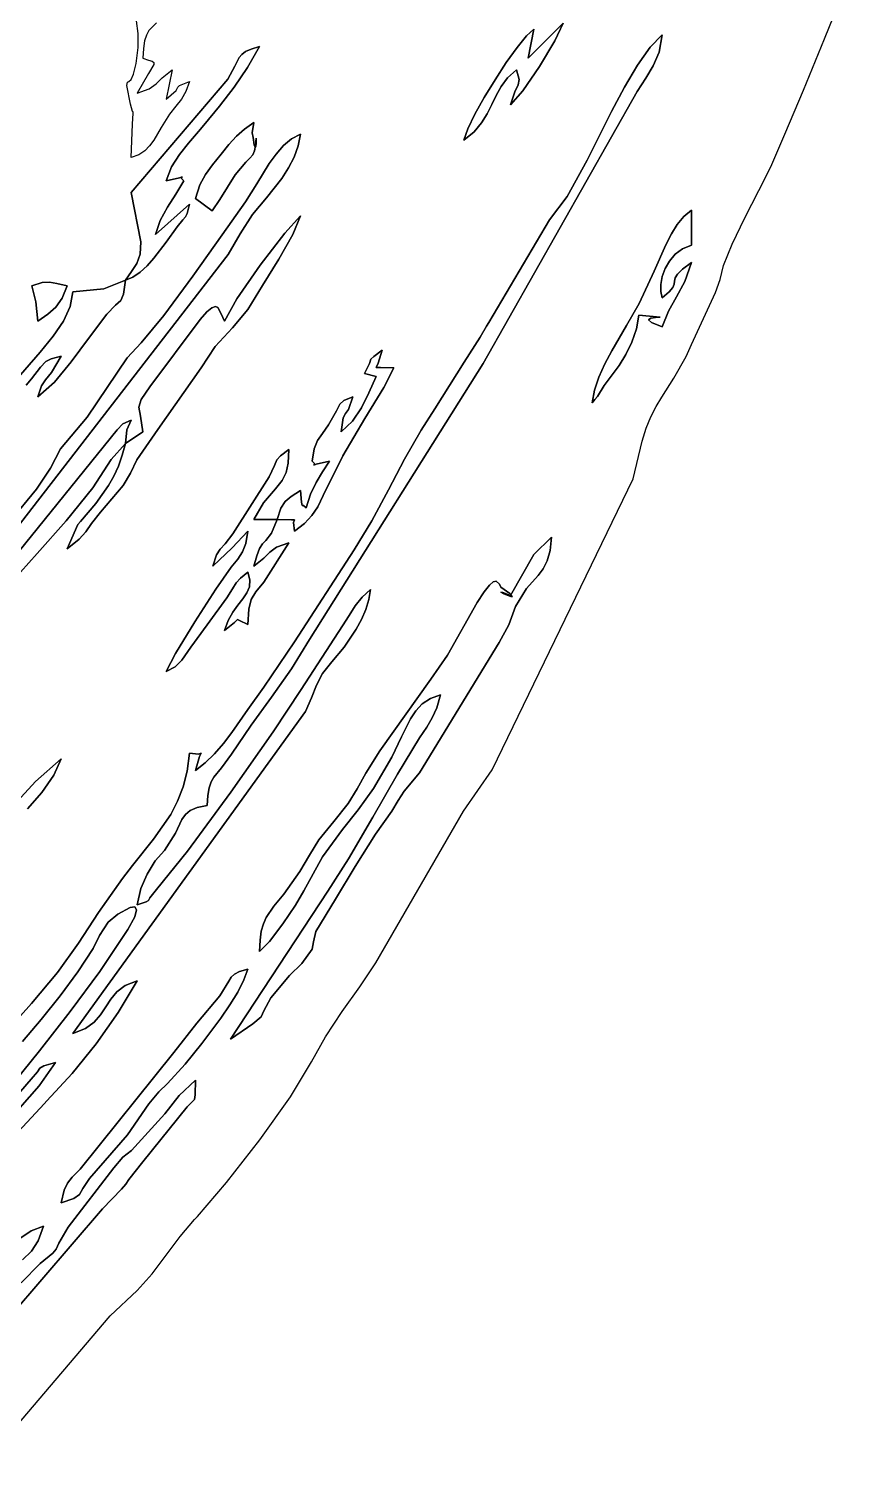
# Model space of a CAD drawing. Extents: x -7.8 to 4, y -2.2 to 5.8.
# Drawn here: x -5.306 to -4.97, y 3.418 to 4.015 of the extents above; entities that cross this region are included whole.
import ezdxf

# ---------------------------------------------------------------- set-up
doc = ezdxf.new("R2010")
doc.units = 0
doc.layers.add('LAYER_1', color=7, linetype='CONTINUOUS')

msp = doc.modelspace()

# ---------------------------------------------------------------- linework, layer by layer
at = {"layer": 'LAYER_1'}
for points in [[(-5.33076, 3.41846), (-5.27235, 3.48705), (-5.26117, 3.49744), (-5.2551, 3.50432), (-5.24934, 3.51191), (-5.24361, 3.51956), (-5.23761, 3.5266), (-5.23644, 3.52782), (-5.22454, 3.5417), (-5.21081, 3.55928), (-5.1982, 3.57698), (-5.18965, 3.59126), (-5.18385, 3.60158), (-5.17697, 3.61189), (-5.16983, 3.62205), (-5.16321, 3.63193), (-5.12724, 3.6942), (-5.11547, 3.71119), (-5.0575, 3.83055), (-5.0538, 3.84603), (-5.0522, 3.85133), (-5.0503, 3.85599), (-5.04815, 3.8602), (-5.04582, 3.86413), (-5.04081, 3.87189), (-5.03577, 3.88071), (-5.03358, 3.88571), (-5.02369, 3.90697), (-5.02181, 3.91233), (-5.02047, 3.91813), (-5.01694, 3.92687), (-5.01163, 3.93767), (-5.00589, 3.94884), (-5.00107, 3.95865), (-4.9952, 3.97204), (-4.98762, 3.99006), (-4.97893, 4.01116), (-4.96976, 4.03379)], [(-5.25327, 4.01776), (-5.25636, 4.01457), (-5.25741, 4.0127), (-5.25817, 4.01033), (-5.25865, 4.00723), (-5.25887, 4.00317), (-5.25655, 4.00245), (-5.25506, 4.00195), (-5.25436, 4.00141), (-5.25441, 4.00056), (-5.25659, 3.99687), (-5.26127, 3.98879), (-5.25624, 3.99061), (-5.25346, 3.99263), (-5.25099, 3.99512), (-5.24689, 3.99837), (-5.24928, 3.98639), (-5.24518, 3.98991), (-5.24454, 3.99127), (-5.24387, 3.99198), (-5.2397, 3.99358), (-5.24117, 3.98952), (-5.24305, 3.98636), (-5.2453, 3.98347), (-5.2479, 3.98022), (-5.25138, 3.97476), (-5.25439, 3.96955), (-5.25609, 3.96724), (-5.2581, 3.96523), (-5.26058, 3.9636), (-5.26366, 3.96243), (-5.26306, 3.97614), (-5.26286, 3.98059), (-5.26283, 3.98122), (-5.26314, 3.98135), (-5.26395, 3.98428), (-5.26548, 3.992), (-5.2652, 3.99338), (-5.26458, 3.99357), (-5.26373, 3.99441), (-5.26273, 3.99665), (-5.26167, 4.00105), (-5.26084, 4.00753), (-5.26083, 4.01328), (-5.26142, 4.01852)], [(-5.30916, 3.61013), (-5.30463, 3.61519), (-5.29391, 3.62792), (-5.28535, 3.64005), (-5.2771, 3.65257), (-5.26726, 3.66648), (-5.26311, 3.67191), (-5.25451, 3.68265), (-5.24745, 3.69285), (-5.24463, 3.69825), (-5.24237, 3.70411), (-5.2407, 3.71063), (-5.2397, 3.718), (-5.23606, 3.71755), (-5.23498, 3.71792), (-5.23567, 3.71653), (-5.2373, 3.71081), (-5.2373, 3.71081), (-5.23324, 3.71396), (-5.22942, 3.71769), (-5.2258, 3.72187), (-5.22233, 3.72639), (-5.2157, 3.73585), (-5.20922, 3.74503), (-5.19667, 3.76363), (-5.17212, 3.80139), (-5.16483, 3.81335), (-5.15807, 3.82602), (-5.15144, 3.83865), (-5.14457, 3.85052), (-5.13893, 3.85926), (-5.1269, 3.87839), (-5.12043, 3.88869), (-5.11776, 3.89321), (-5.11684, 3.89469), (-5.09193, 3.93687), (-5.08469, 3.94641), (-5.07641, 3.96139), (-5.06644, 3.98131), (-5.06115, 3.99132), (-5.05582, 4.00037), (-5.05059, 4.00776), (-5.04559, 4.01275), (-5.0469, 4.0057), (-5.04927, 4.00013), (-5.05238, 3.99506), (-5.05593, 3.98954), (-5.1192, 3.87787), (-5.19048, 3.76463), (-5.19787, 3.75253), (-5.20601, 3.74095), (-5.21437, 3.72944), (-5.22245, 3.71752), (-5.22658, 3.71193), (-5.22969, 3.70815), (-5.23083, 3.70619), (-5.23169, 3.70378), (-5.23225, 3.70063), (-5.23251, 3.69643), (-5.23655, 3.69568), (-5.23939, 3.69446), (-5.24136, 3.6928), (-5.2428, 3.69069), (-5.24546, 3.68519), (-5.25005, 3.67803), (-5.25387, 3.67371), (-5.25706, 3.66826), (-5.25973, 3.66248), (-5.26127, 3.65569), (-5.25758, 3.65694), (-5.25661, 3.65744), (-5.25596, 3.65865), (-5.25322, 3.66202), (-5.24056, 3.67778), (-5.22276, 3.70196), (-5.20536, 3.7267), (-5.19391, 3.7441), (-5.17689, 3.77022), (-5.17421, 3.77447), (-5.17167, 3.77842), (-5.16887, 3.78198), (-5.16541, 3.7851), (-5.16608, 3.78104), (-5.16735, 3.77693), (-5.16912, 3.77284), (-5.17126, 3.76885), (-5.17621, 3.76148), (-5.18133, 3.75548), (-5.18511, 3.75064), (-5.18759, 3.74581), (-5.18963, 3.74072), (-5.19213, 3.73513), (-5.28763, 3.60297), (-5.28248, 3.60497), (-5.27885, 3.60759), (-5.27622, 3.61061), (-5.27413, 3.61384), (-5.27207, 3.61706), (-5.26957, 3.62006), (-5.26613, 3.62262), (-5.26127, 3.62454), (-5.26898, 3.61153), (-5.27804, 3.59872), (-5.28796, 3.58649), (-5.29824, 3.57525), (-5.29945, 3.57406), (-5.30994, 3.56269)], [(-5.31333, 3.81319), (-5.3025, 3.82633), (-5.29678, 3.83498), (-5.2927, 3.84289), (-5.28178, 3.85593), (-5.26533, 3.88022), (-5.2595, 3.88637), (-5.25029, 3.89764), (-5.23839, 3.9138), (-5.22636, 3.93071), (-5.21673, 3.94425), (-5.21204, 3.95163), (-5.20694, 3.95993), (-5.20413, 3.96385), (-5.20109, 3.96732), (-5.19778, 3.97011), (-5.19417, 3.97201), (-5.19504, 3.96724), (-5.19674, 3.96261), (-5.19907, 3.95814), (-5.20185, 3.95385), (-5.20807, 3.94593), (-5.21391, 3.93904), (-5.21887, 3.93108), (-5.22385, 3.92262), (-5.34513, 3.76592)], [(-5.31362, 3.86804), (-5.30099, 3.88257), (-5.2957, 3.88911), (-5.29151, 3.89533), (-5.28871, 3.90135), (-5.28763, 3.90731), (-5.27488, 3.9085), (-5.26606, 3.9121), (-5.26606, 3.9121), (-5.2668, 3.90636), (-5.26798, 3.90372), (-5.27009, 3.90178), (-5.27361, 3.89809), (-5.28122, 3.8882), (-5.28828, 3.87862), (-5.2951, 3.8703), (-5.302, 3.86418), (-5.30045, 3.86875), (-5.29883, 3.87114), (-5.29641, 3.87424), (-5.29242, 3.88095), (-5.2965, 3.87983), (-5.29874, 3.87868), (-5.30087, 3.87632), (-5.30463, 3.8716), (-5.30682, 3.869)], [(-5.35086, 3.75008), (-5.26938, 3.85072), (-5.26713, 3.85319), (-5.26366, 3.85459), (-5.26546, 3.85063), (-5.26606, 3.845), (-5.26606, 3.845), (-5.27187, 3.83846), (-5.27948, 3.82684), (-5.29041, 3.81333), (-5.30222, 3.79987), (-5.3125, 3.7884)], [(-5.31182, 3.69666), (-5.30301, 3.7063), (-5.29242, 3.7156), (-5.29541, 3.70894), (-5.30037, 3.70183), (-5.30618, 3.69507)], [(-5.3145, 3.57953), (-5.30135, 3.59576), (-5.28867, 3.61189), (-5.27654, 3.62836), (-5.26504, 3.64564), (-5.26223, 3.65075), (-5.26145, 3.65368), (-5.26221, 3.65485), (-5.26406, 3.65466), (-5.26917, 3.65187), (-5.27306, 3.64859), (-5.27664, 3.64314), (-5.27928, 3.63776), (-5.28555, 3.62821), (-5.29282, 3.61835), (-5.30058, 3.60866), (-5.30828, 3.59967)], [(-5.30937, 3.57246), (-5.30149, 3.58139), (-5.29481, 3.59099), (-5.29948, 3.58966), (-5.30118, 3.58872), (-5.30218, 3.58722), (-5.30478, 3.58419), (-5.32595, 3.55982)], [(-5.3088, 3.50059), (-5.30101, 3.50852), (-5.29589, 3.51278), (-5.29441, 3.51445), (-5.29339, 3.51689), (-5.28961, 3.52348), (-5.27081, 3.54782), (-5.2671, 3.55222), (-5.26348, 3.55487), (-5.24983, 3.56997), (-5.24394, 3.57742), (-5.2373, 3.5838), (-5.23739, 3.57775), (-5.23762, 3.57578), (-5.23852, 3.57506), (-5.24063, 3.57275), (-5.25891, 3.5503), (-5.2646, 3.54292), (-5.2658, 3.54111), (-5.26769, 3.53904), (-5.27546, 3.5309), (-5.32536, 3.47296)], [(-5.30894, 3.51905), (-5.30469, 3.52191), (-5.29961, 3.52389), (-5.30181, 3.51787), (-5.30465, 3.51364), (-5.3083, 3.51008)]]:
    msp.add_lwpolyline(points, dxfattribs=at)
for points in [[(-5.10071, 4.00317), (-5.09352, 4.01035), (-5.08633, 4.01754), (-5.08973, 4.01032), (-5.09605, 3.99981), (-5.10289, 3.98978), (-5.1079, 3.984), (-5.10614, 3.98939), (-5.10474, 3.9922), (-5.10431, 3.9945), (-5.1055, 3.99837), (-5.10911, 3.99514), (-5.11177, 3.99164), (-5.11383, 3.98795), (-5.11564, 3.98417), (-5.11752, 3.98035), (-5.11983, 3.97661), (-5.12289, 3.973), (-5.12707, 3.96962), (-5.12546, 3.97414), (-5.12254, 3.98016), (-5.11868, 3.98709), (-5.11426, 3.99436), (-5.10964, 4.00137), (-5.1052, 4.00757), (-5.1013, 4.01235), (-5.09831, 4.01515), (-5.10071, 4.00317)], [(-5.26606, 3.9121), (-5.26351, 3.91562), (-5.26132, 3.91893), (-5.25992, 3.92277), (-5.25973, 3.92787), (-5.26366, 3.94805), (-5.22393, 3.99459), (-5.22105, 3.9999), (-5.21934, 4.00343), (-5.21826, 4.00474), (-5.21668, 4.00588), (-5.21433, 4.00692), (-5.21094, 4.00796), (-5.21594, 3.99933), (-5.22143, 3.99124), (-5.22739, 3.98345), (-5.23381, 3.97571), (-5.236, 3.97311), (-5.24009, 3.96838), (-5.24389, 3.96363), (-5.24706, 3.95856), (-5.24928, 3.95284), (-5.24381, 3.95415), (-5.24277, 3.95447), (-5.2432, 3.95399), (-5.24209, 3.95284), (-5.24531, 3.94743), (-5.24874, 3.94202), (-5.25173, 3.93652), (-5.25363, 3.93081), (-5.2397, 3.94326), (-5.24072, 3.93948), (-5.24134, 3.93805), (-5.24241, 3.93689), (-5.24478, 3.93396), (-5.24925, 3.9277), (-5.25437, 3.92106), (-5.25713, 3.91802), (-5.26, 3.9154), (-5.26299, 3.91337), (-5.26606, 3.9121)], [(-5.2373, 3.94565), (-5.23551, 3.95125), (-5.23317, 3.95553), (-5.23026, 3.95943), (-5.22676, 3.96386), (-5.22357, 3.96781), (-5.22044, 3.97113), (-5.21711, 3.97406), (-5.21334, 3.97681), (-5.21397, 3.97259), (-5.21361, 3.97062), (-5.21311, 3.96759), (-5.21274, 3.96663), (-5.21248, 3.96708), (-5.21234, 3.96829), (-5.21234, 3.97031), (-5.21267, 3.96736), (-5.21302, 3.9652), (-5.21378, 3.96357), (-5.21495, 3.96213), (-5.21654, 3.96052), (-5.22102, 3.95536), (-5.22732, 3.94526), (-5.2304, 3.94051), (-5.2373, 3.94565)], [(-5.26606, 3.845), (-5.25887, 3.8498), (-5.25985, 3.85631), (-5.2605, 3.85994), (-5.2596, 3.86313), (-5.25595, 3.86836), (-5.23528, 3.896), (-5.23258, 3.89913), (-5.23056, 3.9008), (-5.22909, 3.90128), (-5.22804, 3.90083), (-5.22665, 3.89827), (-5.22532, 3.89533), (-5.22034, 3.90439), (-5.21074, 3.91822), (-5.20064, 3.9314), (-5.19417, 3.93846), (-5.19733, 3.93078), (-5.20304, 3.92067), (-5.20969, 3.90987), (-5.21574, 3.90012), (-5.2221, 3.8925), (-5.22919, 3.88481), (-5.23489, 3.87614), (-5.2527, 3.85081), (-5.2613, 3.83841), (-5.26401, 3.83285), (-5.26695, 3.82779), (-5.27626, 3.81686), (-5.27999, 3.81222), (-5.28226, 3.80886), (-5.28496, 3.80575), (-5.29002, 3.80187), (-5.28556, 3.81179), (-5.28443, 3.81305), (-5.27823, 3.82044), (-5.273, 3.82782), (-5.27079, 3.8317), (-5.26888, 3.83581), (-5.2673, 3.84022), (-5.26606, 3.845)], [(-5.07435, 3.86178), (-5.07343, 3.86693), (-5.07164, 3.87228), (-5.06921, 3.87773), (-5.06635, 3.88316), (-5.06026, 3.89352), (-5.05514, 3.90248), (-5.04891, 3.91579), (-5.04412, 3.92664), (-5.04185, 3.93113), (-5.03945, 3.935), (-5.03676, 3.93824), (-5.03361, 3.94086), (-5.03361, 3.92648), (-5.03725, 3.92498), (-5.04027, 3.92274), (-5.04267, 3.91996), (-5.04445, 3.91683), (-5.04564, 3.91356), (-5.04622, 3.91034), (-5.0462, 3.90739), (-5.04559, 3.90491), (-5.04276, 3.90726), (-5.04131, 3.90904), (-5.04074, 3.91045), (-5.04056, 3.9117), (-5.04025, 3.913), (-5.03932, 3.91456), (-5.03728, 3.91659), (-5.03361, 3.91929), (-5.0363, 3.91151), (-5.03969, 3.90522), (-5.04304, 3.89938), (-5.04559, 3.89293), (-5.05003, 3.8947), (-5.05118, 3.89582), (-5.05022, 3.89644), (-5.04833, 3.89673), (-5.0465, 3.89694), (-5.05518, 3.89772), (-5.05618, 3.89206), (-5.05805, 3.88667), (-5.06052, 3.88164), (-5.06331, 3.8771), (-5.06948, 3.86889), (-5.07219, 3.86441), (-5.07326, 3.86308), (-5.07435, 3.86178)], [(-5.302, 3.89533), (-5.30277, 3.90314), (-5.3044, 3.90971), (-5.30021, 3.91107), (-5.29723, 3.91133), (-5.29424, 3.91077), (-5.29002, 3.90971), (-5.29194, 3.90472), (-5.29456, 3.90108), (-5.29791, 3.89816), (-5.302, 3.89533)], [(-5.20375, 3.81385), (-5.20223, 3.81847), (-5.20046, 3.82126), (-5.19795, 3.82334), (-5.19417, 3.82583), (-5.19375, 3.82095), (-5.19348, 3.81963), (-5.19296, 3.81961), (-5.19177, 3.81865), (-5.19002, 3.82431), (-5.18777, 3.8291), (-5.18512, 3.83345), (-5.18219, 3.83782), (-5.18767, 3.83652), (-5.1887, 3.83619), (-5.18828, 3.83667), (-5.18937, 3.83782), (-5.18855, 3.84286), (-5.18713, 3.84626), (-5.18515, 3.84915), (-5.18265, 3.85266), (-5.17931, 3.85841), (-5.17793, 3.86125), (-5.1764, 3.86267), (-5.1726, 3.86418), (-5.17446, 3.85896), (-5.17573, 3.85741), (-5.17663, 3.85565), (-5.17739, 3.8498), (-5.17279, 3.85424), (-5.16915, 3.85969), (-5.16605, 3.86588), (-5.16302, 3.87256), (-5.16781, 3.87376), (-5.16587, 3.87794), (-5.16524, 3.87965), (-5.16409, 3.88082), (-5.16062, 3.88335), (-5.16228, 3.87799), (-5.16302, 3.87622), (-5.16135, 3.87622), (-5.15583, 3.87616), (-5.15989, 3.86804), (-5.16768, 3.85538), (-5.1768, 3.84), (-5.18485, 3.8237), (-5.18704, 3.81912), (-5.1895, 3.81546), (-5.19256, 3.81226), (-5.19656, 3.80906), (-5.19708, 3.81267), (-5.19654, 3.81374), (-5.1978, 3.81367), (-5.20375, 3.81385)], [(-5.20375, 3.81385), (-5.20603, 3.80819), (-5.20844, 3.8053), (-5.20968, 3.80387), (-5.21091, 3.8019), (-5.21213, 3.79897), (-5.21334, 3.79468), (-5.20924, 3.79793), (-5.20677, 3.80043), (-5.20398, 3.80245), (-5.19896, 3.80427), (-5.20925, 3.7882), (-5.21243, 3.78422), (-5.21435, 3.78108), (-5.21535, 3.77712), (-5.21574, 3.77072), (-5.21913, 3.77246), (-5.22003, 3.77286), (-5.22118, 3.77159), (-5.22532, 3.76832), (-5.22382, 3.77244), (-5.22192, 3.77585), (-5.21985, 3.77875), (-5.21787, 3.78133), (-5.21622, 3.78378), (-5.21515, 3.78629), (-5.21491, 3.78906), (-5.21574, 3.79229), (-5.21878, 3.78984), (-5.22051, 3.78785), (-5.222, 3.78544), (-5.22435, 3.78173), (-5.23249, 3.7707), (-5.23917, 3.76141), (-5.24287, 3.75611), (-5.24557, 3.75333), (-5.24928, 3.75155), (-5.24546, 3.75893), (-5.23756, 3.77181), (-5.22884, 3.78524), (-5.22256, 3.79431), (-5.21994, 3.79763), (-5.21794, 3.80056), (-5.21654, 3.80405), (-5.21574, 3.80906), (-5.22214, 3.80223), (-5.23011, 3.79468), (-5.22857, 3.79934), (-5.22706, 3.80166), (-5.22503, 3.80383), (-5.2219, 3.80803), (-5.20694, 3.83142), (-5.20482, 3.83598), (-5.20384, 3.8383), (-5.20241, 3.83998), (-5.19896, 3.84261), (-5.19926, 3.83703), (-5.20005, 3.83313), (-5.20165, 3.82992), (-5.20435, 3.82643), (-5.20937, 3.82075), (-5.21334, 3.81385), (-5.20375, 3.81385)], [(-5.0983, 3.79946), (-5.09113, 3.80667), (-5.09164, 3.80118), (-5.09282, 3.79697), (-5.09452, 3.79366), (-5.0966, 3.79091), (-5.1013, 3.78561), (-5.1058, 3.7782), (-5.10866, 3.7707), (-5.11261, 3.76345), (-5.14532, 3.70989), (-5.15163, 3.70236), (-5.15408, 3.69859), (-5.15666, 3.69419), (-5.16335, 3.68478), (-5.17163, 3.6715), (-5.17978, 3.65807), (-5.18778, 3.64477), (-5.18876, 3.64051), (-5.18929, 3.63752), (-5.19361, 3.63169), (-5.1987, 3.62671), (-5.20635, 3.61755), (-5.20919, 3.61228), (-5.21036, 3.60974), (-5.21368, 3.60687), (-5.22293, 3.60058), (-5.18296, 3.66126), (-5.17439, 3.67459), (-5.16444, 3.69174), (-5.15434, 3.70939), (-5.14528, 3.72423), (-5.14233, 3.72866), (-5.14004, 3.73247), (-5.1382, 3.73659), (-5.13666, 3.74196), (-5.1408, 3.74038), (-5.14412, 3.73815), (-5.1468, 3.73536), (-5.14901, 3.73211), (-5.15272, 3.72461), (-5.15661, 3.71639), (-5.16421, 3.70341), (-5.17048, 3.69476), (-5.17695, 3.68668), (-5.18512, 3.67541), (-5.19274, 3.66146), (-5.19617, 3.65563), (-5.20142, 3.6479), (-5.20689, 3.64071), (-5.21094, 3.63652), (-5.21077, 3.64116), (-5.21024, 3.64491), (-5.2094, 3.64798), (-5.20825, 3.65057), (-5.20512, 3.65511), (-5.20103, 3.66016), (-5.19445, 3.6694), (-5.19041, 3.67617), (-5.18655, 3.68238), (-5.18051, 3.68996), (-5.17458, 3.69733), (-5.17091, 3.70326), (-5.1673, 3.70979), (-5.16158, 3.71896), (-5.14058, 3.74828), (-5.13376, 3.75823), (-5.12155, 3.77979), (-5.11876, 3.78424), (-5.11659, 3.78695), (-5.11497, 3.78827), (-5.1138, 3.78854), (-5.11246, 3.78732), (-5.11186, 3.78608), (-5.10819, 3.78346), (-5.10711, 3.78232), (-5.10777, 3.78224), (-5.10934, 3.78278), (-5.11098, 3.78353), (-5.11184, 3.78405), (-5.11109, 3.78391), (-5.1079, 3.7827), (-5.0983, 3.79946)], [(-5.29242, 3.53348), (-5.29112, 3.53859), (-5.28987, 3.54154), (-5.28796, 3.54391), (-5.28466, 3.54729), (-5.2462, 3.5951), (-5.23674, 3.60721), (-5.22728, 3.61838), (-5.22363, 3.62435), (-5.22258, 3.62607), (-5.22129, 3.62729), (-5.21919, 3.62829), (-5.21574, 3.62933), (-5.21736, 3.62491), (-5.2199, 3.61994), (-5.22312, 3.61465), (-5.2268, 3.60922), (-5.23461, 3.59883), (-5.2415, 3.59039), (-5.24876, 3.58236), (-5.25234, 3.57903), (-5.25642, 3.57411), (-5.26515, 3.56133), (-5.28083, 3.54346), (-5.28355, 3.53925), (-5.28494, 3.53678), (-5.28717, 3.53516), (-5.29242, 3.53348)]]:
    msp.add_lwpolyline(points, close=True, dxfattribs=at)
at = {"layer": 'LAYER_1', "color": 7}
for points in [[(-5.10071, 4.00317), (-5.09831, 4.01515), (-5.1013, 4.01235), (-5.1052, 4.00757), (-5.10964, 4.00137), (-5.11426, 3.99436), (-5.11868, 3.98709), (-5.12254, 3.98016), (-5.12546, 3.97414), (-5.12707, 3.96962), (-5.12289, 3.973), (-5.11983, 3.97661), (-5.11752, 3.98035), (-5.11564, 3.98417), (-5.11383, 3.98795), (-5.11177, 3.99164), (-5.10911, 3.99514), (-5.1055, 3.99837), (-5.10431, 3.9945), (-5.10474, 3.9922), (-5.10614, 3.98939), (-5.1079, 3.984), (-5.10289, 3.98978), (-5.09605, 3.99981), (-5.08973, 4.01032), (-5.08633, 4.01754), (-5.09352, 4.01035), (-5.10071, 4.00317)], [(-5.26606, 3.9121), (-5.26299, 3.91337), (-5.26, 3.9154), (-5.25713, 3.91802), (-5.25437, 3.92106), (-5.24925, 3.9277), (-5.24478, 3.93396), (-5.24241, 3.93689), (-5.24134, 3.93805), (-5.24072, 3.93948), (-5.2397, 3.94326), (-5.25363, 3.93081), (-5.25173, 3.93652), (-5.24874, 3.94202), (-5.24531, 3.94743), (-5.24209, 3.95284), (-5.2432, 3.95399), (-5.24277, 3.95447), (-5.24381, 3.95415), (-5.24928, 3.95284), (-5.24706, 3.95856), (-5.24389, 3.96363), (-5.24009, 3.96838), (-5.236, 3.97311), (-5.23381, 3.97571), (-5.22739, 3.98345), (-5.22143, 3.99124), (-5.21594, 3.99933), (-5.21094, 4.00796), (-5.21433, 4.00692), (-5.21668, 4.00588), (-5.21826, 4.00474), (-5.21934, 4.00343), (-5.22105, 3.9999), (-5.22393, 3.99459), (-5.26366, 3.94805), (-5.25973, 3.92787), (-5.25992, 3.92277), (-5.26132, 3.91893), (-5.26351, 3.91562), (-5.26606, 3.9121)], [(-5.2373, 3.94565), (-5.2304, 3.94051), (-5.22732, 3.94526), (-5.22102, 3.95536), (-5.21654, 3.96052), (-5.21495, 3.96213), (-5.21378, 3.96357), (-5.21302, 3.9652), (-5.21267, 3.96736), (-5.21234, 3.97031), (-5.21234, 3.96829), (-5.21248, 3.96708), (-5.21274, 3.96663), (-5.21311, 3.96759), (-5.21361, 3.97062), (-5.21397, 3.97259), (-5.21334, 3.97681), (-5.21711, 3.97406), (-5.22044, 3.97113), (-5.22357, 3.96781), (-5.22676, 3.96386), (-5.23026, 3.95943), (-5.23317, 3.95553), (-5.23551, 3.95125), (-5.2373, 3.94565)], [(-5.26606, 3.845), (-5.2673, 3.84022), (-5.26888, 3.83581), (-5.27079, 3.8317), (-5.273, 3.82782), (-5.27823, 3.82044), (-5.28443, 3.81305), (-5.28556, 3.81179), (-5.29002, 3.80187), (-5.28496, 3.80575), (-5.28226, 3.80886), (-5.27999, 3.81222), (-5.27626, 3.81686), (-5.26695, 3.82779), (-5.26401, 3.83285), (-5.2613, 3.83841), (-5.2527, 3.85081), (-5.23489, 3.87614), (-5.22919, 3.88481), (-5.2221, 3.8925), (-5.21574, 3.90012), (-5.20969, 3.90987), (-5.20304, 3.92067), (-5.19733, 3.93078), (-5.19417, 3.93846), (-5.20064, 3.9314), (-5.21074, 3.91822), (-5.22034, 3.90439), (-5.22532, 3.89533), (-5.22665, 3.89827), (-5.22804, 3.90083), (-5.22909, 3.90128), (-5.23056, 3.9008), (-5.23258, 3.89913), (-5.23528, 3.896), (-5.25595, 3.86836), (-5.2596, 3.86313), (-5.2605, 3.85994), (-5.25985, 3.85631), (-5.25887, 3.8498), (-5.26606, 3.845)], [(-5.07435, 3.86178), (-5.07326, 3.86308), (-5.07219, 3.86441), (-5.06948, 3.86889), (-5.06331, 3.8771), (-5.06052, 3.88164), (-5.05805, 3.88667), (-5.05618, 3.89206), (-5.05518, 3.89772), (-5.0465, 3.89694), (-5.04833, 3.89673), (-5.05022, 3.89644), (-5.05118, 3.89582), (-5.05003, 3.8947), (-5.04559, 3.89293), (-5.04304, 3.89938), (-5.03969, 3.90522), (-5.0363, 3.91151), (-5.03361, 3.91929), (-5.03728, 3.91659), (-5.03932, 3.91456), (-5.04025, 3.913), (-5.04056, 3.9117), (-5.04074, 3.91045), (-5.04131, 3.90904), (-5.04276, 3.90726), (-5.04559, 3.90491), (-5.0462, 3.90739), (-5.04622, 3.91034), (-5.04564, 3.91356), (-5.04445, 3.91683), (-5.04267, 3.91996), (-5.04027, 3.92274), (-5.03725, 3.92498), (-5.03361, 3.92648), (-5.03361, 3.94086), (-5.03676, 3.93824), (-5.03945, 3.935), (-5.04185, 3.93113), (-5.04412, 3.92664), (-5.04891, 3.91579), (-5.05514, 3.90248), (-5.06026, 3.89352), (-5.06635, 3.88316), (-5.06921, 3.87773), (-5.07164, 3.87228), (-5.07343, 3.86693), (-5.07435, 3.86178)], [(-5.3044, 3.90971), (-5.30277, 3.90314), (-5.302, 3.89533), (-5.29791, 3.89816), (-5.29456, 3.90108), (-5.29194, 3.90472), (-5.29002, 3.90971), (-5.29424, 3.91077), (-5.29723, 3.91133), (-5.30021, 3.91107), (-5.3044, 3.90971)], [(-5.20375, 3.81385), (-5.1978, 3.81367), (-5.19654, 3.81374), (-5.19708, 3.81267), (-5.19656, 3.80906), (-5.19256, 3.81226), (-5.1895, 3.81546), (-5.18704, 3.81912), (-5.18485, 3.8237), (-5.1768, 3.84), (-5.16768, 3.85538), (-5.15989, 3.86804), (-5.15583, 3.87616), (-5.16135, 3.87622), (-5.16302, 3.87622), (-5.16228, 3.87799), (-5.16062, 3.88335), (-5.16409, 3.88082), (-5.16524, 3.87965), (-5.16587, 3.87794), (-5.16781, 3.87376), (-5.16302, 3.87256), (-5.16605, 3.86588), (-5.16915, 3.85969), (-5.17279, 3.85424), (-5.17739, 3.8498), (-5.17663, 3.85565), (-5.17573, 3.85741), (-5.17446, 3.85896), (-5.1726, 3.86418), (-5.1764, 3.86267), (-5.17793, 3.86125), (-5.17931, 3.85841), (-5.18265, 3.85266), (-5.18515, 3.84915), (-5.18713, 3.84626), (-5.18855, 3.84286), (-5.18937, 3.83782), (-5.18828, 3.83667), (-5.1887, 3.83619), (-5.18767, 3.83652), (-5.18219, 3.83782), (-5.18512, 3.83345), (-5.18777, 3.8291), (-5.19002, 3.82431), (-5.19177, 3.81865), (-5.19296, 3.81961), (-5.19348, 3.81963), (-5.19375, 3.82095), (-5.19417, 3.82583), (-5.19795, 3.82334), (-5.20046, 3.82126), (-5.20223, 3.81847), (-5.20375, 3.81385)], [(-5.20375, 3.81385), (-5.21334, 3.81385), (-5.20937, 3.82075), (-5.20435, 3.82643), (-5.20165, 3.82992), (-5.20005, 3.83313), (-5.19926, 3.83703), (-5.19896, 3.84261), (-5.20241, 3.83998), (-5.20384, 3.8383), (-5.20482, 3.83598), (-5.20694, 3.83142), (-5.2219, 3.80803), (-5.22503, 3.80383), (-5.22706, 3.80166), (-5.22857, 3.79934), (-5.23011, 3.79468), (-5.22214, 3.80223), (-5.21574, 3.80906), (-5.21654, 3.80405), (-5.21794, 3.80056), (-5.21994, 3.79763), (-5.22256, 3.79431), (-5.22884, 3.78524), (-5.23756, 3.77181), (-5.24546, 3.75893), (-5.24928, 3.75155), (-5.24557, 3.75333), (-5.24287, 3.75611), (-5.23917, 3.76141), (-5.23249, 3.7707), (-5.22435, 3.78173), (-5.222, 3.78544), (-5.22051, 3.78785), (-5.21878, 3.78984), (-5.21574, 3.79229), (-5.21491, 3.78906), (-5.21515, 3.78629), (-5.21622, 3.78378), (-5.21787, 3.78133), (-5.21985, 3.77875), (-5.22192, 3.77585), (-5.22382, 3.77244), (-5.22532, 3.76832), (-5.22118, 3.77159), (-5.22003, 3.77286), (-5.21913, 3.77246), (-5.21574, 3.77072), (-5.21535, 3.77712), (-5.21435, 3.78108), (-5.21243, 3.78422), (-5.20925, 3.7882), (-5.19896, 3.80427), (-5.20398, 3.80245), (-5.20677, 3.80043), (-5.20924, 3.79793), (-5.21334, 3.79468), (-5.21213, 3.79897), (-5.21091, 3.8019), (-5.20968, 3.80387), (-5.20844, 3.8053), (-5.20603, 3.80819), (-5.20375, 3.81385)], [(-5.1079, 3.7827), (-5.11109, 3.78391), (-5.11184, 3.78405), (-5.11098, 3.78353), (-5.10934, 3.78278), (-5.10777, 3.78224), (-5.10711, 3.78232), (-5.10819, 3.78346), (-5.11186, 3.78608), (-5.11246, 3.78732), (-5.1138, 3.78854), (-5.11497, 3.78827), (-5.11659, 3.78695), (-5.11876, 3.78424), (-5.12155, 3.77979), (-5.13376, 3.75823), (-5.14058, 3.74828), (-5.16158, 3.71896), (-5.1673, 3.70979), (-5.17091, 3.70326), (-5.17458, 3.69733), (-5.18051, 3.68996), (-5.18655, 3.68238), (-5.19041, 3.67617), (-5.19445, 3.6694), (-5.20103, 3.66016), (-5.20512, 3.65511), (-5.20825, 3.65057), (-5.2094, 3.64798), (-5.21024, 3.64491), (-5.21077, 3.64116), (-5.21094, 3.63652), (-5.20689, 3.64071), (-5.20142, 3.6479), (-5.19617, 3.65563), (-5.19274, 3.66146), (-5.18512, 3.67541), (-5.17695, 3.68668), (-5.17048, 3.69476), (-5.16421, 3.70341), (-5.15661, 3.71639), (-5.15272, 3.72461), (-5.14901, 3.73211), (-5.1468, 3.73536), (-5.14412, 3.73815), (-5.1408, 3.74038), (-5.13666, 3.74196), (-5.1382, 3.73659), (-5.14004, 3.73247), (-5.14233, 3.72866), (-5.14528, 3.72423), (-5.15434, 3.70939), (-5.16444, 3.69174), (-5.17439, 3.67459), (-5.18296, 3.66126), (-5.22293, 3.60058), (-5.21368, 3.60687), (-5.21036, 3.60974), (-5.20919, 3.61228), (-5.20635, 3.61755), (-5.1987, 3.62671), (-5.19361, 3.63169), (-5.18929, 3.63752), (-5.18876, 3.64051), (-5.18778, 3.64477), (-5.17978, 3.65807), (-5.17163, 3.6715), (-5.16335, 3.68478), (-5.15666, 3.69419), (-5.15408, 3.69859), (-5.15163, 3.70236), (-5.14532, 3.70989), (-5.11261, 3.76345), (-5.10866, 3.7707), (-5.1058, 3.7782), (-5.1013, 3.78561), (-5.0966, 3.79091), (-5.09452, 3.79366), (-5.09282, 3.79697), (-5.09164, 3.80118), (-5.09113, 3.80667), (-5.0983, 3.79946), (-5.1079, 3.7827)], [(-5.29242, 3.53348), (-5.28717, 3.53516), (-5.28494, 3.53678), (-5.28355, 3.53925), (-5.28083, 3.54346), (-5.26515, 3.56133), (-5.25642, 3.57411), (-5.25234, 3.57903), (-5.24876, 3.58236), (-5.2415, 3.59039), (-5.23461, 3.59883), (-5.2268, 3.60922), (-5.22312, 3.61465), (-5.2199, 3.61994), (-5.21736, 3.62491), (-5.21574, 3.62933), (-5.21919, 3.62829), (-5.22129, 3.62729), (-5.22258, 3.62607), (-5.22363, 3.62435), (-5.22728, 3.61838), (-5.23674, 3.60721), (-5.2462, 3.5951), (-5.28466, 3.54729), (-5.28796, 3.54391), (-5.28987, 3.54154), (-5.29112, 3.53859), (-5.29242, 3.53348)]]:
    msp.add_lwpolyline(points, close=True, dxfattribs=at)
for points in [[(-5.30994, 3.56269), (-5.29945, 3.57406), (-5.29824, 3.57525), (-5.28796, 3.58649), (-5.27804, 3.59872), (-5.26898, 3.61153), (-5.26127, 3.62454), (-5.26613, 3.62262), (-5.26957, 3.62006), (-5.27207, 3.61706), (-5.27413, 3.61384), (-5.27622, 3.61061), (-5.27885, 3.60759), (-5.28248, 3.60497), (-5.28763, 3.60297), (-5.19213, 3.73513), (-5.18963, 3.74072), (-5.18759, 3.74581), (-5.18511, 3.75064), (-5.18133, 3.75548), (-5.17621, 3.76148), (-5.17126, 3.76885), (-5.16912, 3.77284), (-5.16735, 3.77693), (-5.16608, 3.78104), (-5.16541, 3.7851), (-5.16887, 3.78198), (-5.17167, 3.77842), (-5.17421, 3.77447), (-5.17689, 3.77022), (-5.19391, 3.7441), (-5.20536, 3.7267), (-5.22276, 3.70196), (-5.24056, 3.67778), (-5.25322, 3.66202), (-5.25596, 3.65865), (-5.25661, 3.65744), (-5.25758, 3.65694), (-5.26127, 3.65569), (-5.25973, 3.66248), (-5.25706, 3.66826), (-5.25387, 3.67371), (-5.25005, 3.67803), (-5.24546, 3.68519), (-5.2428, 3.69069), (-5.24136, 3.6928), (-5.23939, 3.69446), (-5.23655, 3.69568), (-5.23251, 3.69643), (-5.23225, 3.70063), (-5.23169, 3.70378), (-5.23083, 3.70619), (-5.22969, 3.70815), (-5.22658, 3.71193), (-5.22245, 3.71752), (-5.21437, 3.72944), (-5.20601, 3.74095), (-5.19787, 3.75253), (-5.19048, 3.76463), (-5.1192, 3.87787), (-5.05593, 3.98954), (-5.05238, 3.99506), (-5.04927, 4.00013), (-5.0469, 4.0057), (-5.04559, 4.01275), (-5.05059, 4.00776), (-5.05582, 4.00037), (-5.06115, 3.99132), (-5.06644, 3.98131), (-5.07641, 3.96139), (-5.08469, 3.94641), (-5.09193, 3.93687), (-5.11684, 3.89469), (-5.11776, 3.89321), (-5.12043, 3.88869), (-5.1269, 3.87839), (-5.13893, 3.85926), (-5.14457, 3.85052), (-5.15144, 3.83865), (-5.15807, 3.82602), (-5.16483, 3.81335), (-5.17212, 3.80139), (-5.19667, 3.76363), (-5.20922, 3.74503), (-5.2157, 3.73585), (-5.22233, 3.72639), (-5.2258, 3.72187), (-5.22942, 3.71769), (-5.23324, 3.71396), (-5.2373, 3.71081), (-5.2373, 3.71081), (-5.23567, 3.71653), (-5.23498, 3.71792), (-5.23606, 3.71755), (-5.2397, 3.718), (-5.2407, 3.71063), (-5.24237, 3.70411), (-5.24463, 3.69825), (-5.24745, 3.69285), (-5.25451, 3.68265), (-5.26311, 3.67191), (-5.26726, 3.66648), (-5.2771, 3.65257), (-5.28535, 3.64005), (-5.29391, 3.62792), (-5.30463, 3.61519), (-5.30916, 3.61013)], [(-5.34513, 3.76592), (-5.22385, 3.92262), (-5.21887, 3.93108), (-5.21391, 3.93904), (-5.20807, 3.94593), (-5.20185, 3.95385), (-5.19907, 3.95814), (-5.19674, 3.96261), (-5.19504, 3.96724), (-5.19417, 3.97201), (-5.19778, 3.97011), (-5.20109, 3.96732), (-5.20413, 3.96385), (-5.20694, 3.95993), (-5.21204, 3.95163), (-5.21673, 3.94425), (-5.22636, 3.93071), (-5.23839, 3.9138), (-5.25029, 3.89764), (-5.2595, 3.88637), (-5.26533, 3.88022), (-5.28178, 3.85593), (-5.2927, 3.84289), (-5.29678, 3.83498), (-5.3025, 3.82633), (-5.31333, 3.81319)], [(-5.30682, 3.869), (-5.30463, 3.8716), (-5.30087, 3.87632), (-5.29874, 3.87868), (-5.2965, 3.87983), (-5.29242, 3.88095), (-5.29641, 3.87424), (-5.29883, 3.87114), (-5.30045, 3.86875), (-5.302, 3.86418), (-5.2951, 3.8703), (-5.28828, 3.87862), (-5.28122, 3.8882), (-5.27361, 3.89809), (-5.27009, 3.90178), (-5.26798, 3.90372), (-5.2668, 3.90636), (-5.26606, 3.9121), (-5.26606, 3.9121), (-5.27488, 3.9085), (-5.28763, 3.90731), (-5.28871, 3.90135), (-5.29151, 3.89533), (-5.2957, 3.88911), (-5.30099, 3.88257), (-5.31362, 3.86804)], [(-5.3125, 3.7884), (-5.30222, 3.79987), (-5.29041, 3.81333), (-5.27948, 3.82684), (-5.27187, 3.83846), (-5.26606, 3.845), (-5.26606, 3.845), (-5.26546, 3.85063), (-5.26366, 3.85459), (-5.26713, 3.85319), (-5.26938, 3.85072), (-5.35086, 3.75008)], [(-5.30618, 3.69507), (-5.30037, 3.70183), (-5.29541, 3.70894), (-5.29242, 3.7156), (-5.30301, 3.7063), (-5.31182, 3.69666)], [(-5.30828, 3.59967), (-5.30058, 3.60866), (-5.29282, 3.61835), (-5.28555, 3.62821), (-5.27928, 3.63776), (-5.27664, 3.64314), (-5.27306, 3.64859), (-5.26917, 3.65187), (-5.26406, 3.65466), (-5.26221, 3.65485), (-5.26145, 3.65368), (-5.26223, 3.65075), (-5.26504, 3.64564), (-5.27654, 3.62836), (-5.28867, 3.61189), (-5.30135, 3.59576), (-5.3145, 3.57953)], [(-5.32595, 3.55982), (-5.30478, 3.58419), (-5.30218, 3.58722), (-5.30118, 3.58872), (-5.29948, 3.58966), (-5.29481, 3.59099), (-5.30149, 3.58139), (-5.30937, 3.57246)], [(-5.32536, 3.47296), (-5.27546, 3.5309), (-5.26769, 3.53904), (-5.2658, 3.54111), (-5.2646, 3.54292), (-5.25891, 3.5503), (-5.24063, 3.57275), (-5.23852, 3.57506), (-5.23762, 3.57578), (-5.23739, 3.57775), (-5.2373, 3.5838), (-5.24394, 3.57742), (-5.24983, 3.56997), (-5.26348, 3.55487), (-5.2671, 3.55222), (-5.27081, 3.54782), (-5.28961, 3.52348), (-5.29339, 3.51689), (-5.29441, 3.51445), (-5.29589, 3.51278), (-5.30101, 3.50852), (-5.3088, 3.50059)], [(-5.3083, 3.51008), (-5.30465, 3.51364), (-5.30181, 3.51787), (-5.29961, 3.52389), (-5.30469, 3.52191), (-5.30894, 3.51905)]]:
    msp.add_lwpolyline(points, dxfattribs=at)

doc.saveas('drawing.dxf')
